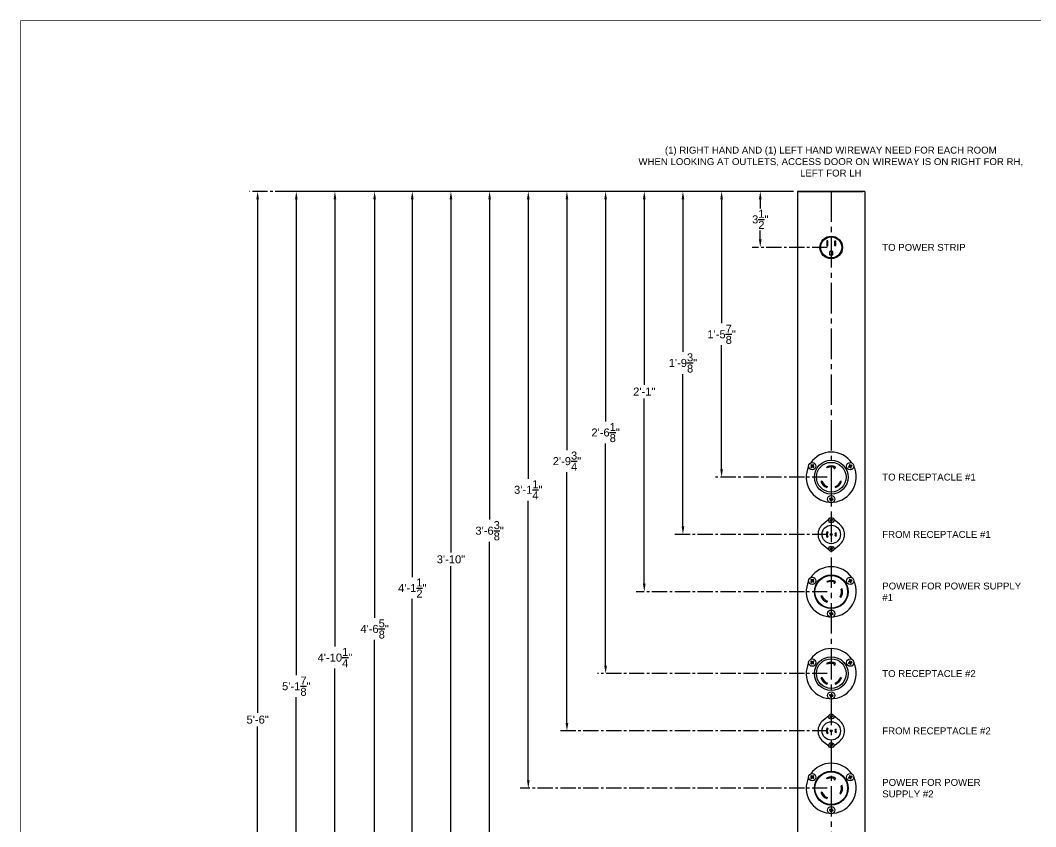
# Model space of a CAD drawing. Header units: inches. Extents: x 217 to 417, y 0 to 81.
# Drawn here: x 294.5 to 357.9, y 30.1 to 80.5 of the extents above; entities that cross this region are included whole.
import ezdxf
from ezdxf.enums import TextEntityAlignment as Align

# ---------------------------------------------------------------- set-up
doc = ezdxf.new("R2010")
doc.units = ezdxf.units.IN
doc.header["$LTSCALE"] = 0.1
doc.header["$PDSIZE"] = -1
doc.linetypes.add('CENTER2', pattern=[28.575, 19.05, -3.175, 3.175, -3.175])
for name, color, linetype in [('BORDER', 3, 'Continuous'), ('CENTER', 2, 'CENTER2'), ('DIM', 1, 'Continuous'), ('ELECTRICAL DEVICES', 140, 'Continuous'), ('TXT', 4, 'Continuous')]:
    doc.layers.add(name, color=color, linetype=linetype)
doc.styles.add('Notes', font='arial.ttf', dxfattribs={"height": 0.125})
doc.styles.get("Standard").update_dxf_attribs({"font": 'arial.ttf'})
doc.dimstyles.new('MEP', dxfattribs={"dimscale": 12, "dimtxt": 0.125, "dimasz": 0.125, "dimexe": 0.125, "dimexo": 0.0625, "dimgap": 0.09, "dimtad": 0, "dimtih": 1, "dimtoh": 1, "dimdec": 5, "dimzin": 3, "dimdsep": 46, "dimlunit": 4, "dimtxsty": 'Standard', "dimcen": 0.125, "dimazin": 2, "dimtfac": 1, "dimtdec": 5, "dimtofl": 0, "dimtmove": 0, "dimatfit": 3, "dimfxl": 0, "dimfrac": 1, "dimtolj": 1, "dimtzin": 0, "dimarcsym": 0})

# ---------------------------------------------------------------- blocks, each defined once
blk = doc.blocks.new('D-BORDER')
at = {"layer": 'BORDER', "const_width": 0.01}
blk.add_lwpolyline([(35, 0), (35, 23), (0, 23), (0, 0), (35, 0)], dxfattribs=at)
at = {"layer": 'TXT', "style": 'Notes'}
for tag, height, p in [('DRAWN_BY', 0.125, (25.543, 1.115)), ('SHEET', 0.125, (27.944, 1.115)), ('DWG_TITLE', 0.125, (31.768, 0.973)), ('CHECKED_BY', 0.125, (25.543, 0.82)), ('DATE', 0.125, (27.944, 0.82)), ('REV', 0.25, (34.564, 0.215))]:
    blk.add_attdef(tag, text='', height=height, dxfattribs=at).set_placement(p, align=Align.MIDDLE_CENTER)
blk.add_attdef('FILENAME', (24.053, 0.173), '', height=0.125, dxfattribs=at)
blk = doc.blocks.new('*U23')
at = {"layer": 'BORDER', "xscale": 3.5, "yscale": 3.5, "zscale": 3.5}
blk.add_blockref('D-BORDER', (294.52, 0), dxfattribs=at)
blk = doc.blocks.new('*D3')
at = {"layer": 'Defpoints', "color": 0, "ltscale": 0.5}
for p in [(343.065, 69.832), (340.729, 66.332), (345.163, 66.332)]:
    blk.add_point(p, dxfattribs=at)
at = {"layer": 'DIM', "color": 0, "lineweight": -2, "ltscale": 0.5}
for p, q in [((342.815, 69.832), (340.229, 69.832)), ((340.729, 69.332), (340.729, 68.768)), ((340.729, 66.832), (340.729, 67.395))]:
    blk.add_line(p, q, dxfattribs=at)
at = {"layer": 'DIM', "color": 0, "linetype": 'CENTER2', "lineweight": -2, "ltscale": 0.5}
blk.add_line((344.913, 66.332), (340.229, 66.332), dxfattribs=at)
at = {"layer": 'DIM', "color": 0, "ltscale": 0.5}
for points in [[(340.645, 69.332), (340.812, 69.332), (340.729, 69.832)], [(340.645, 66.832), (340.812, 66.832), (340.729, 66.332)]]:
    blk.add_solid(points, dxfattribs=at)
at = {"layer": 'DIM', "color": 0, "ltscale": 0.5, "insert": (340.729, 68.082), "char_height": 0.5, "attachment_point": 5}
blk.add_mtext('\\A1;3\\S1/2;"', dxfattribs=at)
blk = doc.blocks.new('*D4')
at = {"layer": 'Defpoints', "color": 0, "ltscale": 0.5}
for p in [(343.065, 69.832), (338.313, 51.98), (345.163, 51.98)]:
    blk.add_point(p, dxfattribs=at)
at = {"layer": 'DIM', "color": 0, "lineweight": -2, "ltscale": 0.5}
for p, q in [((342.815, 69.832), (337.813, 69.832)), ((338.313, 69.332), (338.313, 61.592)), ((338.313, 52.48), (338.313, 60.22))]:
    blk.add_line(p, q, dxfattribs=at)
at = {"layer": 'DIM', "color": 0, "linetype": 'CENTER2', "lineweight": -2, "ltscale": 0.5}
blk.add_line((344.913, 51.98), (337.813, 51.98), dxfattribs=at)
at = {"layer": 'DIM', "color": 0, "ltscale": 0.5}
for points in [[(338.23, 69.332), (338.397, 69.332), (338.313, 69.832)], [(338.23, 52.48), (338.397, 52.48), (338.313, 51.98)]]:
    blk.add_solid(points, dxfattribs=at)
at = {"layer": 'DIM', "color": 0, "ltscale": 0.5, "insert": (338.313, 60.906), "char_height": 0.5, "attachment_point": 5}
blk.add_mtext('\\A1;1\'-5\\S7/8;"', dxfattribs=at)
blk = doc.blocks.new('*D5')
at = {"layer": 'Defpoints', "color": 0, "ltscale": 0.5}
for p in [(343.065, 69.832), (335.898, 48.401), (345.163, 48.401)]:
    blk.add_point(p, dxfattribs=at)
at = {"layer": 'DIM', "color": 0, "lineweight": -2, "ltscale": 0.5}
for p, q in [((342.815, 69.832), (335.398, 69.832)), ((335.898, 69.332), (335.898, 59.811)), ((335.898, 48.901), (335.898, 58.421))]:
    blk.add_line(p, q, dxfattribs=at)
at = {"layer": 'DIM', "color": 0, "linetype": 'CENTER2', "lineweight": -2, "ltscale": 0.5}
blk.add_line((344.913, 48.401), (335.398, 48.401), dxfattribs=at)
at = {"layer": 'DIM', "color": 0, "ltscale": 0.5}
for points in [[(335.815, 69.332), (335.981, 69.332), (335.898, 69.832)], [(335.815, 48.901), (335.981, 48.901), (335.898, 48.401)]]:
    blk.add_solid(points, dxfattribs=at)
at = {"layer": 'DIM', "color": 0, "ltscale": 0.5, "insert": (335.898, 59.116), "char_height": 0.5, "attachment_point": 5}
blk.add_mtext('\\A1;1\'-9\\S3/8;"', dxfattribs=at)
blk = doc.blocks.new('*D6')
at = {"layer": 'Defpoints', "color": 0, "ltscale": 0.5}
for p in [(343.065, 69.832), (333.483, 44.822), (345.163, 44.822)]:
    blk.add_point(p, dxfattribs=at)
at = {"layer": 'DIM', "color": 0, "lineweight": -2, "ltscale": 0.5}
for p, q in [((342.815, 69.832), (332.983, 69.832)), ((333.483, 69.332), (333.483, 57.758)), ((333.483, 45.322), (333.483, 56.896))]:
    blk.add_line(p, q, dxfattribs=at)
at = {"layer": 'DIM', "color": 0, "linetype": 'CENTER2', "lineweight": -2, "ltscale": 0.5}
blk.add_line((344.913, 44.822), (332.983, 44.822), dxfattribs=at)
at = {"layer": 'DIM', "color": 0, "ltscale": 0.5}
for points in [[(333.399, 69.332), (333.566, 69.332), (333.483, 69.832)], [(333.399, 45.322), (333.566, 45.322), (333.483, 44.822)]]:
    blk.add_solid(points, dxfattribs=at)
at = {"layer": 'DIM', "color": 0, "ltscale": 0.5, "insert": (333.483, 57.327), "char_height": 0.5, "attachment_point": 5}
blk.add_mtext('\\A1;2\'-1"', dxfattribs=at)
blk = doc.blocks.new('*D7')
at = {"layer": 'Defpoints', "color": 0, "ltscale": 0.5}
for p in [(343.065, 69.832), (331.067, 39.71), (345.163, 39.71)]:
    blk.add_point(p, dxfattribs=at)
at = {"layer": 'DIM', "color": 0, "lineweight": -2, "ltscale": 0.5}
for p, q in [((342.815, 69.832), (330.567, 69.832)), ((331.067, 69.332), (331.067, 55.461)), ((331.067, 40.21), (331.067, 54.08))]:
    blk.add_line(p, q, dxfattribs=at)
at = {"layer": 'DIM', "color": 0, "linetype": 'CENTER2', "lineweight": -2, "ltscale": 0.5}
blk.add_line((344.913, 39.71), (330.567, 39.71), dxfattribs=at)
at = {"layer": 'DIM', "color": 0, "ltscale": 0.5}
for points in [[(330.984, 69.332), (331.15, 69.332), (331.067, 69.832)], [(330.984, 40.21), (331.15, 40.21), (331.067, 39.71)]]:
    blk.add_solid(points, dxfattribs=at)
at = {"layer": 'DIM', "color": 0, "ltscale": 0.5, "insert": (331.067, 54.771), "char_height": 0.5, "attachment_point": 5}
blk.add_mtext('\\A1;2\'-6\\S1/8;"', dxfattribs=at)
blk = doc.blocks.new('*D8')
at = {"layer": 'Defpoints', "color": 0, "ltscale": 0.5}
for p in [(343.065, 69.832), (328.652, 36.131), (345.163, 36.131)]:
    blk.add_point(p, dxfattribs=at)
at = {"layer": 'DIM', "color": 0, "lineweight": -2, "ltscale": 0.5}
for p, q in [((342.815, 69.832), (328.152, 69.832)), ((328.652, 69.332), (328.652, 53.671)), ((328.652, 36.631), (328.652, 52.292))]:
    blk.add_line(p, q, dxfattribs=at)
at = {"layer": 'DIM', "color": 0, "linetype": 'CENTER2', "lineweight": -2, "ltscale": 0.5}
blk.add_line((344.913, 36.131), (328.152, 36.131), dxfattribs=at)
at = {"layer": 'DIM', "color": 0, "ltscale": 0.5}
for points in [[(328.568, 69.332), (328.735, 69.332), (328.652, 69.832)], [(328.568, 36.631), (328.735, 36.631), (328.652, 36.131)]]:
    blk.add_solid(points, dxfattribs=at)
at = {"layer": 'DIM', "color": 0, "ltscale": 0.5, "insert": (328.652, 52.981), "char_height": 0.5, "attachment_point": 5}
blk.add_mtext('\\A1;2\'-9\\S3/4;"', dxfattribs=at)
blk = doc.blocks.new('*D9')
at = {"layer": 'Defpoints', "color": 0, "ltscale": 0.5}
for p in [(343.065, 69.832), (326.236, 32.552), (345.163, 32.552)]:
    blk.add_point(p, dxfattribs=at)
at = {"layer": 'DIM', "color": 0, "lineweight": -2, "ltscale": 0.5}
for p, q in [((342.815, 69.832), (325.736, 69.832)), ((326.236, 69.332), (326.236, 51.877)), ((326.236, 33.052), (326.236, 50.507))]:
    blk.add_line(p, q, dxfattribs=at)
at = {"layer": 'DIM', "color": 0, "linetype": 'CENTER2', "lineweight": -2, "ltscale": 0.5}
blk.add_line((344.913, 32.552), (325.736, 32.552), dxfattribs=at)
at = {"layer": 'DIM', "color": 0, "ltscale": 0.5}
for points in [[(326.153, 69.332), (326.32, 69.332), (326.236, 69.832)], [(326.153, 33.052), (326.32, 33.052), (326.236, 32.552)]]:
    blk.add_solid(points, dxfattribs=at)
at = {"layer": 'DIM', "color": 0, "ltscale": 0.5, "insert": (326.236, 51.192), "char_height": 0.5, "attachment_point": 5}
blk.add_mtext('\\A1;3\'-1\\S1/4;"', dxfattribs=at)
blk = doc.blocks.new('*D10')
at = {"layer": 'Defpoints', "color": 0, "ltscale": 0.5}
for p in [(343.065, 69.832), (323.821, 27.44), (345.163, 27.44)]:
    blk.add_point(p, dxfattribs=at)
at = {"layer": 'DIM', "color": 0, "lineweight": -2, "ltscale": 0.5}
for p, q in [((342.815, 69.832), (323.321, 69.832)), ((323.821, 69.332), (323.821, 49.331)), ((323.821, 27.94), (323.821, 47.941))]:
    blk.add_line(p, q, dxfattribs=at)
at = {"layer": 'DIM', "color": 0, "linetype": 'CENTER2', "lineweight": -2, "ltscale": 0.5}
blk.add_line((344.913, 27.44), (323.321, 27.44), dxfattribs=at)
at = {"layer": 'DIM', "color": 0, "ltscale": 0.5}
for points in [[(323.738, 69.332), (323.904, 69.332), (323.821, 69.832)], [(323.738, 27.94), (323.904, 27.94), (323.821, 27.44)]]:
    blk.add_solid(points, dxfattribs=at)
at = {"layer": 'DIM', "color": 0, "ltscale": 0.5, "insert": (323.821, 48.636), "char_height": 0.5, "attachment_point": 5}
blk.add_mtext('\\A1;3\'-6\\S3/8;"', dxfattribs=at)
blk = doc.blocks.new('*D11')
at = {"layer": 'Defpoints', "color": 0, "ltscale": 0.5}
for p in [(343.065, 69.832), (321.406, 23.861), (345.163, 23.861)]:
    blk.add_point(p, dxfattribs=at)
at = {"layer": 'DIM', "color": 0, "lineweight": -2, "ltscale": 0.5}
for p, q in [((342.815, 69.832), (320.906, 69.832)), ((321.406, 69.332), (321.406, 47.282)), ((321.406, 24.361), (321.406, 46.411))]:
    blk.add_line(p, q, dxfattribs=at)
at = {"layer": 'DIM', "color": 0, "linetype": 'CENTER2', "lineweight": -2, "ltscale": 0.5}
blk.add_line((344.913, 23.861), (320.906, 23.861), dxfattribs=at)
at = {"layer": 'DIM', "color": 0, "ltscale": 0.5}
for points in [[(321.322, 69.332), (321.489, 69.332), (321.406, 69.832)], [(321.322, 24.361), (321.489, 24.361), (321.406, 23.861)]]:
    blk.add_solid(points, dxfattribs=at)
at = {"layer": 'DIM', "color": 0, "ltscale": 0.5, "insert": (321.406, 46.846), "char_height": 0.5, "attachment_point": 5}
blk.add_mtext('\\A1;3\'-10"', dxfattribs=at)
blk = doc.blocks.new('*D12')
at = {"layer": 'Defpoints', "color": 0, "ltscale": 0.5}
for p in [(343.065, 69.832), (318.99, 20.282), (345.163, 20.282)]:
    blk.add_point(p, dxfattribs=at)
at = {"layer": 'DIM', "color": 0, "lineweight": -2, "ltscale": 0.5}
for p, q in [((342.815, 69.832), (318.49, 69.832)), ((318.99, 69.332), (318.99, 45.739)), ((318.99, 20.782), (318.99, 44.375))]:
    blk.add_line(p, q, dxfattribs=at)
at = {"layer": 'DIM', "color": 0, "linetype": 'CENTER2', "lineweight": -2, "ltscale": 0.5}
blk.add_line((344.913, 20.282), (318.49, 20.282), dxfattribs=at)
at = {"layer": 'DIM', "color": 0, "ltscale": 0.5}
for points in [[(318.907, 69.332), (319.074, 69.332), (318.99, 69.832)], [(318.907, 20.782), (319.074, 20.782), (318.99, 20.282)]]:
    blk.add_solid(points, dxfattribs=at)
at = {"layer": 'DIM', "color": 0, "ltscale": 0.5, "insert": (318.99, 45.057), "char_height": 0.5, "attachment_point": 5}
blk.add_mtext('\\A1;4\'-1\\S1/2;"', dxfattribs=at)
blk = doc.blocks.new('*D13')
at = {"layer": 'Defpoints', "color": 0, "ltscale": 0.5}
for p in [(343.065, 69.832), (316.636, 15.169), (345.163, 15.169)]:
    blk.add_point(p, dxfattribs=at)
at = {"layer": 'DIM', "color": 0, "lineweight": -2, "ltscale": 0.5}
for p, q in [((342.815, 69.832), (316.136, 69.832)), ((316.636, 69.332), (316.636, 43.191)), ((316.636, 15.669), (316.636, 41.81))]:
    blk.add_line(p, q, dxfattribs=at)
at = {"layer": 'DIM', "color": 0, "linetype": 'CENTER2', "lineweight": -2, "ltscale": 0.5}
blk.add_line((344.913, 15.169), (316.136, 15.169), dxfattribs=at)
at = {"layer": 'DIM', "color": 0, "ltscale": 0.5}
for points in [[(316.552, 69.332), (316.719, 69.332), (316.636, 69.832)], [(316.552, 15.669), (316.719, 15.669), (316.636, 15.169)]]:
    blk.add_solid(points, dxfattribs=at)
at = {"layer": 'DIM', "color": 0, "ltscale": 0.5, "insert": (316.636, 42.501), "char_height": 0.5, "attachment_point": 5}
blk.add_mtext('\\A1;4\'-6\\S5/8;"', dxfattribs=at)
blk = doc.blocks.new('*D14')
at = {"layer": 'Defpoints', "color": 0, "ltscale": 0.5}
for p in [(343.065, 69.832), (314.159, 11.591), (345.163, 11.591)]:
    blk.add_point(p, dxfattribs=at)
at = {"layer": 'DIM', "color": 0, "lineweight": -2, "ltscale": 0.5}
for p, q in [((342.815, 69.832), (313.659, 69.832)), ((314.159, 69.332), (314.159, 41.397)), ((314.159, 12.091), (314.159, 40.026))]:
    blk.add_line(p, q, dxfattribs=at)
at = {"layer": 'DIM', "color": 0, "linetype": 'CENTER2', "lineweight": -2, "ltscale": 0.5}
blk.add_line((344.913, 11.591), (313.659, 11.591), dxfattribs=at)
at = {"layer": 'DIM', "color": 0, "ltscale": 0.5}
for points in [[(314.076, 69.332), (314.243, 69.332), (314.159, 69.832)], [(314.076, 12.091), (314.243, 12.091), (314.159, 11.591)]]:
    blk.add_solid(points, dxfattribs=at)
at = {"layer": 'DIM', "color": 0, "ltscale": 0.5, "insert": (314.159, 40.711), "char_height": 0.5, "attachment_point": 5}
blk.add_mtext('\\A1;4\'-10\\S1/4;"', dxfattribs=at)
blk = doc.blocks.new('*D15')
at = {"layer": 'Defpoints', "color": 0, "ltscale": 0.5}
for p in [(343.065, 69.832), (311.744, 8.012), (345.163, 8.012)]:
    blk.add_point(p, dxfattribs=at)
at = {"layer": 'DIM', "color": 0, "lineweight": -2, "ltscale": 0.5}
for p, q in [((342.815, 69.832), (311.244, 69.832)), ((311.744, 69.332), (311.744, 39.608)), ((311.744, 8.512), (311.744, 38.236))]:
    blk.add_line(p, q, dxfattribs=at)
at = {"layer": 'DIM', "color": 0, "linetype": 'CENTER2', "lineweight": -2, "ltscale": 0.5}
blk.add_line((344.913, 8.012), (311.244, 8.012), dxfattribs=at)
at = {"layer": 'DIM', "color": 0, "ltscale": 0.5}
for points in [[(311.661, 69.332), (311.827, 69.332), (311.744, 69.832)], [(311.661, 8.512), (311.827, 8.512), (311.744, 8.012)]]:
    blk.add_solid(points, dxfattribs=at)
at = {"layer": 'DIM', "color": 0, "ltscale": 0.5, "insert": (311.744, 38.922), "char_height": 0.5, "attachment_point": 5}
blk.add_mtext('\\A1;5\'-1\\S7/8;"', dxfattribs=at)
blk = doc.blocks.new('*D16')
at = {"layer": 'Defpoints', "color": 0, "ltscale": 0.5}
for p in [(309.329, 69.832), (343.065, 69.832), (343.065, 3.832)]:
    blk.add_point(p, dxfattribs=at)
at = {"layer": 'DIM', "color": 0, "linetype": 'CENTER2', "lineweight": -2, "ltscale": 0.5}
blk.add_line((342.815, 69.832), (308.829, 69.832), dxfattribs=at)
at = {"layer": 'DIM', "color": 0, "lineweight": -2, "ltscale": 0.5}
for p, q in [((309.329, 69.332), (309.329, 37.267)), ((309.329, 4.332), (309.329, 36.397)), ((342.815, 3.832), (308.829, 3.832))]:
    blk.add_line(p, q, dxfattribs=at)
at = {"layer": 'DIM', "color": 0, "ltscale": 0.5}
for points in [[(309.245, 69.332), (309.412, 69.332), (309.329, 69.832)], [(309.245, 4.332), (309.412, 4.332), (309.329, 3.832)]]:
    blk.add_solid(points, dxfattribs=at)
at = {"layer": 'DIM', "color": 0, "ltscale": 0.5, "insert": (309.329, 36.832), "char_height": 0.5, "attachment_point": 5}
blk.add_mtext('\\A1;5\'-6"', dxfattribs=at)

msp = doc.modelspace()

# ---------------------------------------------------------------- hatches: boundary and pattern name
at = {"layer": 'ELECTRICAL DEVICES'}
h = msp.add_hatch(color=256, dxfattribs=at)
h.paths.add_polyline_path([(345.1634, 52.6829), (345.1634, 52.619, -0.0732628), (345.3477, 52.5918), (345.3255, 52.5382, 0.0208602), (345.3835, 52.5113), (345.4324, 52.6294, 0.0984912)])
h.paths.add_polyline_path([(345.1634, 52.6829, 0.098491), (344.8944, 52.6294), (344.9188, 52.5703, -0.0984915), (345.1634, 52.619)])
h.paths.add_polyline_path([(344.573, 51.7353), (344.5139, 51.7109, 0.1989126), (344.8944, 51.3304), (344.9188, 51.3895, -0.1989119)])
h.paths.add_polyline_path([(345.8129, 51.7109), (345.7538, 51.7353, -0.1989126), (345.408, 51.3895), (345.4324, 51.3304, 0.1989125)])
h = msp.add_hatch(color=256, dxfattribs=at)
h.paths.add_polyline_path([(345.1634, 40.4127), (345.1634, 40.3488, -0.0732628), (345.3477, 40.3217), (345.3255, 40.2681, 0.0208602), (345.3835, 40.2412), (345.4324, 40.3592, 0.0984912)])
h.paths.add_polyline_path([(345.1634, 40.4127, 0.098491), (344.8944, 40.3592), (344.9188, 40.3002, -0.0984915), (345.1634, 40.3488)])
h.paths.add_polyline_path([(344.573, 39.4652), (344.5139, 39.4408, 0.1989126), (344.8944, 39.0603), (344.9188, 39.1193, -0.1989119)])
h.paths.add_polyline_path([(345.8129, 39.4408), (345.7538, 39.4652, -0.1989126), (345.408, 39.1193), (345.4324, 39.0603, 0.1989125)])

# ---------------------------------------------------------------- linework, layer by layer
at = {"layer": 'CENTER'}
msp.add_line((345.1634, 69.8318), (345.1634, 3.8318), dxfattribs=at)
at = {"layer": 'ELECTRICAL DEVICES'}
for p, q in [((347.2621, 69.8318), (343.0647, 69.8318)), ((343.0647, 69.8318), (343.0647, 3.8318)), ((343.1209, 69.8318), (347.1445, 69.8318)), ((347.2621, 69.8318), (347.2621, 3.8318)), ((344.8822, 66.7511), (344.8822, 66.4239)), ((344.9589, 66.7511), (344.8822, 66.7511)), ((344.9589, 66.4239), (344.9589, 66.7511)), ((345.4446, 66.7255), (345.3679, 66.7255)), ((345.3679, 66.7255), (345.3679, 66.4494)), ((345.4446, 66.4494), (345.4446, 66.7255)), ((344.8822, 66.4239), (344.9589, 66.4239)), ((345.0612, 66.0184), (345.0612, 65.8784)), ((345.2657, 65.8784), (345.2657, 66.0062)), ((345.3679, 66.4494), (345.4446, 66.4494)), ((345.0612, 65.8784), (345.2657, 65.8784)), ((343.879, 52.7207), (343.9602, 52.6638)), ((343.8883, 52.5956), (343.9602, 52.6638)), ((343.9074, 52.7535), (343.9756, 52.6816)), ((343.9438, 52.6626), (343.9602, 52.6638)), ((343.9756, 52.6816), (343.9602, 52.6638)), ((343.978, 52.6484), (343.9602, 52.6638)), ((343.9756, 52.6816), (343.9744, 52.6979)), ((344.0325, 52.7628), (343.9756, 52.6816)), ((343.9756, 52.6816), (343.9934, 52.6662)), ((343.978, 52.6484), (343.9934, 52.6662)), ((344.0654, 52.7344), (343.9934, 52.6662)), ((344.0098, 52.6674), (343.9934, 52.6662)), ((344.0746, 52.6093), (343.9934, 52.6662)), ((346.2386, 52.6491), (346.335, 52.6722)), ((346.2529, 52.6081), (346.3428, 52.65)), ((346.2931, 52.7621), (346.335, 52.6722)), ((346.335, 52.6722), (346.3202, 52.6794)), ((346.3341, 52.7764), (346.3572, 52.68)), ((346.335, 52.6722), (346.3572, 52.68)), ((346.335, 52.6722), (346.3428, 52.65)), ((346.3356, 52.6352), (346.3428, 52.65)), ((346.365, 52.6578), (346.3428, 52.65)), ((346.3659, 52.5536), (346.3428, 52.65)), ((346.4471, 52.7219), (346.3572, 52.68)), ((346.3644, 52.6948), (346.3572, 52.68)), ((346.365, 52.6578), (346.3572, 52.68)), ((346.4614, 52.6809), (346.365, 52.6578)), ((346.365, 52.6578), (346.3798, 52.6506)), ((346.4069, 52.5679), (346.365, 52.6578)), ((343.9211, 52.5672), (343.978, 52.6484)), ((343.978, 52.6484), (343.9792, 52.632)), ((344.0462, 52.5764), (343.978, 52.6484)), ((344.9188, 52.5703), (344.8944, 52.6294)), ((345.3477, 52.5918), (345.3255, 52.5382)), ((345.3835, 52.5113), (345.4324, 52.6294)), ((344.573, 51.7353), (344.5139, 51.7109)), ((344.8944, 51.3304), (344.9188, 51.3895)), ((345.408, 51.3895), (345.4324, 51.3304)), ((345.8129, 51.7109), (345.7538, 51.7353)), ((345.0509, 50.6091), (345.1497, 50.6004)), ((345.059, 50.6517), (345.154, 50.6235)), ((345.1214, 50.5053), (345.1497, 50.6004)), ((345.1497, 50.6004), (345.1361, 50.5912)), ((345.1448, 50.6371), (345.154, 50.6235)), ((345.1497, 50.6004), (345.154, 50.6235)), ((345.1497, 50.6004), (345.1728, 50.596)), ((345.1627, 50.7223), (345.154, 50.6235)), ((345.1772, 50.6191), (345.154, 50.6235)), ((345.1641, 50.4972), (345.1728, 50.596)), ((345.1772, 50.6191), (345.1728, 50.596)), ((345.182, 50.5824), (345.1728, 50.596)), ((345.2678, 50.5678), (345.1728, 50.596)), ((345.2054, 50.7142), (345.1772, 50.6191)), ((345.1772, 50.6191), (345.1907, 50.6283)), ((345.2759, 50.6104), (345.1772, 50.6191)), ((345.0035, 49.3326), (344.6495, 49.0539)), ((345.0823, 49.2919), (345.1525, 49.3022)), ((345.0906, 49.2599), (345.157, 49.2849)), ((345.1275, 49.3686), (345.1525, 49.3022)), ((345.1525, 49.3022), (345.1417, 49.3086)), ((345.1507, 49.2742), (345.157, 49.2849)), ((345.1525, 49.3022), (345.1698, 49.3067)), ((345.1525, 49.3022), (345.157, 49.2849)), ((345.1743, 49.2894), (345.157, 49.2849)), ((345.1673, 49.2147), (345.157, 49.2849)), ((345.1595, 49.3769), (345.1698, 49.3067)), ((345.2362, 49.3318), (345.1698, 49.3067)), ((345.1762, 49.3175), (345.1698, 49.3067)), ((345.1743, 49.2894), (345.1698, 49.3067)), ((345.2445, 49.2997), (345.1743, 49.2894)), ((345.1743, 49.2894), (345.1851, 49.2831)), ((345.1994, 49.223), (345.1743, 49.2894)), ((345.6773, 49.0539), (345.3233, 49.3326)), ((344.954, 48.5477), (344.9017, 48.5844)), ((344.9017, 48.2178), (344.954, 48.2545)), ((345.4637, 48.5104), (345.4036, 48.4885)), ((345.4036, 48.3137), (345.4637, 48.2918)), ((344.6495, 47.7484), (345.0035, 47.4697)), ((345.1275, 47.5792), (345.1525, 47.5128)), ((345.1595, 47.5875), (345.1698, 47.5173)), ((345.3233, 47.4697), (345.6773, 47.7484)), ((345.0823, 47.5025), (345.1525, 47.5128)), ((345.0906, 47.4705), (345.157, 47.4955)), ((345.1525, 47.5128), (345.1417, 47.5192)), ((345.1507, 47.4848), (345.157, 47.4955)), ((345.1525, 47.5128), (345.1698, 47.5173)), ((345.1525, 47.5128), (345.157, 47.4955)), ((345.1743, 47.5), (345.157, 47.4955)), ((345.1673, 47.4253), (345.157, 47.4955)), ((345.2362, 47.5424), (345.1698, 47.5173)), ((345.1762, 47.5281), (345.1698, 47.5173)), ((345.1743, 47.5), (345.1698, 47.5173)), ((345.2445, 47.5103), (345.1743, 47.5)), ((345.1994, 47.4336), (345.1743, 47.5)), ((345.1743, 47.5), (345.1851, 47.4937)), ((343.879, 45.5631), (343.9602, 45.5062)), ((343.8883, 45.438), (343.9602, 45.5062)), ((343.9074, 45.596), (343.9756, 45.524)), ((343.9211, 45.4096), (343.978, 45.4908)), ((343.9438, 45.505), (343.9602, 45.5062)), ((343.9756, 45.524), (343.9602, 45.5062)), ((343.978, 45.4908), (343.9602, 45.5062)), ((343.9756, 45.524), (343.9744, 45.5404)), ((344.0325, 45.6052), (343.9756, 45.524)), ((343.9756, 45.524), (343.9934, 45.5086)), ((343.978, 45.4908), (343.9934, 45.5086)), ((343.978, 45.4908), (343.9792, 45.4745)), ((344.0462, 45.4189), (343.978, 45.4908)), ((344.0654, 45.5769), (343.9934, 45.5086)), ((344.0098, 45.5098), (343.9934, 45.5086)), ((344.0746, 45.4517), (343.9934, 45.5086)), ((344.9188, 45.4128), (344.8944, 45.4718)), ((345.3477, 45.4342), (345.3255, 45.3806)), ((345.3835, 45.3537), (345.4324, 45.4718)), ((346.2386, 45.4916), (346.335, 45.5146)), ((346.2529, 45.4505), (346.3428, 45.4924)), ((346.2931, 45.6045), (346.335, 45.5146)), ((346.335, 45.5146), (346.3202, 45.5218)), ((346.3341, 45.6188), (346.3572, 45.5224)), ((346.335, 45.5146), (346.3572, 45.5224)), ((346.335, 45.5146), (346.3428, 45.4924)), ((346.3356, 45.4777), (346.3428, 45.4924)), ((346.365, 45.5002), (346.3428, 45.4924)), ((346.3659, 45.396), (346.3428, 45.4924)), ((346.4471, 45.5643), (346.3572, 45.5224)), ((346.3644, 45.5372), (346.3572, 45.5224)), ((346.365, 45.5002), (346.3572, 45.5224)), ((346.4614, 45.5233), (346.365, 45.5002)), ((346.365, 45.5002), (346.3798, 45.493)), ((346.4069, 45.4103), (346.365, 45.5002)), ((344.573, 44.5778), (344.5139, 44.5533)), ((345.7129, 44.4961), (345.7679, 44.4635)), ((345.8446, 44.996), (345.7827, 44.9802)), ((344.8944, 44.1729), (344.9188, 44.2319)), ((345.0509, 43.4515), (345.1497, 43.4428)), ((345.059, 43.4941), (345.154, 43.4659)), ((345.1214, 43.3478), (345.1497, 43.4428)), ((345.1497, 43.4428), (345.1361, 43.4336)), ((345.1448, 43.4795), (345.154, 43.4659)), ((345.1497, 43.4428), (345.154, 43.4659)), ((345.1497, 43.4428), (345.1728, 43.4384)), ((345.1627, 43.5647), (345.154, 43.4659)), ((345.1772, 43.4615), (345.154, 43.4659)), ((345.1641, 43.3396), (345.1728, 43.4384)), ((345.1772, 43.4615), (345.1728, 43.4384)), ((345.182, 43.4248), (345.1728, 43.4384)), ((345.2678, 43.4102), (345.1728, 43.4384)), ((345.2054, 43.5566), (345.1772, 43.4615)), ((345.1772, 43.4615), (345.1907, 43.4708)), ((345.2759, 43.4529), (345.1772, 43.4615)), ((343.879, 40.4505), (343.9602, 40.3936)), ((343.8883, 40.3254), (343.9602, 40.3936)), ((343.9074, 40.4834), (343.9756, 40.4114)), ((343.9211, 40.2971), (343.978, 40.3783)), ((343.9438, 40.3924), (343.9602, 40.3936)), ((343.9756, 40.4114), (343.9602, 40.3936)), ((343.978, 40.3783), (343.9602, 40.3936)), ((343.9756, 40.4114), (343.9744, 40.4278)), ((344.0325, 40.4927), (343.9756, 40.4114)), ((343.9756, 40.4114), (343.9934, 40.3961)), ((343.978, 40.3783), (343.9934, 40.3961)), ((343.978, 40.3783), (343.9792, 40.3619)), ((344.0462, 40.3063), (343.978, 40.3783)), ((344.0654, 40.4643), (343.9934, 40.3961)), ((344.0098, 40.3973), (343.9934, 40.3961)), ((344.0746, 40.3392), (343.9934, 40.3961)), ((344.9188, 40.3002), (344.8944, 40.3592)), ((345.3477, 40.3217), (345.3255, 40.2681)), ((345.3835, 40.2412), (345.4324, 40.3592)), ((346.2386, 40.379), (346.335, 40.4021)), ((346.2529, 40.338), (346.3428, 40.3799)), ((346.2931, 40.492), (346.335, 40.4021)), ((346.335, 40.4021), (346.3202, 40.4092)), ((346.3341, 40.5063), (346.3572, 40.4098)), ((346.335, 40.4021), (346.3572, 40.4098)), ((346.335, 40.4021), (346.3428, 40.3799)), ((346.3356, 40.3651), (346.3428, 40.3799)), ((346.365, 40.3876), (346.3428, 40.3799)), ((346.3659, 40.2834), (346.3428, 40.3799)), ((346.4471, 40.4517), (346.3572, 40.4098)), ((346.3644, 40.4246), (346.3572, 40.4098)), ((346.365, 40.3876), (346.3572, 40.4098)), ((346.4614, 40.4107), (346.365, 40.3876)), ((346.365, 40.3876), (346.3798, 40.3805)), ((346.4069, 40.2977), (346.365, 40.3876)), ((344.573, 39.4652), (344.5139, 39.4408)), ((345.8129, 39.4408), (345.7538, 39.4652)), ((344.8944, 39.0603), (344.9188, 39.1193)), ((345.408, 39.1193), (345.4324, 39.0603)), ((345.0509, 38.3389), (345.1497, 38.3303)), ((345.059, 38.3816), (345.154, 38.3534)), ((345.1214, 38.2352), (345.1497, 38.3303)), ((345.1497, 38.3303), (345.1361, 38.321)), ((345.1448, 38.3669), (345.154, 38.3534)), ((345.1497, 38.3303), (345.154, 38.3534)), ((345.1497, 38.3303), (345.1728, 38.3259)), ((345.1627, 38.4521), (345.154, 38.3534)), ((345.1772, 38.349), (345.154, 38.3534)), ((345.1641, 38.2271), (345.1728, 38.3259)), ((345.1772, 38.349), (345.1728, 38.3259)), ((345.182, 38.3123), (345.1728, 38.3259)), ((345.2678, 38.2976), (345.1728, 38.3259)), ((345.2054, 38.444), (345.1772, 38.349)), ((345.1772, 38.349), (345.1907, 38.3582)), ((345.2759, 38.3403), (345.1772, 38.349)), ((345.0035, 37.0624), (344.6495, 36.7837)), ((345.0823, 37.0218), (345.1525, 37.0321)), ((345.0906, 36.9897), (345.157, 37.0148)), ((345.1275, 37.0985), (345.1525, 37.0321)), ((345.1525, 37.0321), (345.1417, 37.0384)), ((345.1507, 37.004), (345.157, 37.0148)), ((345.1525, 37.0321), (345.1698, 37.0366)), ((345.1525, 37.0321), (345.157, 37.0148)), ((345.1743, 37.0193), (345.157, 37.0148)), ((345.1673, 36.9446), (345.157, 37.0148)), ((345.1595, 37.1068), (345.1698, 37.0366)), ((345.2362, 37.0616), (345.1698, 37.0366)), ((345.1762, 37.0473), (345.1698, 37.0366)), ((345.1743, 37.0193), (345.1698, 37.0366)), ((345.2445, 37.0296), (345.1743, 37.0193)), ((345.1743, 37.0193), (345.1851, 37.0129)), ((345.1994, 36.9529), (345.1743, 37.0193)), ((345.6773, 36.7837), (345.3233, 37.0624)), ((344.954, 36.2776), (344.9017, 36.3143)), ((345.4637, 36.2403), (345.4036, 36.2184)), ((344.9017, 35.9477), (344.954, 35.9844)), ((345.4036, 36.0436), (345.4637, 36.0217)), ((344.6495, 35.4782), (345.0035, 35.1995)), ((345.0823, 35.2324), (345.1525, 35.2427)), ((345.0906, 35.2003), (345.157, 35.2254)), ((345.1275, 35.3091), (345.1525, 35.2427)), ((345.1525, 35.2427), (345.1417, 35.249)), ((345.1507, 35.2146), (345.157, 35.2254)), ((345.1525, 35.2427), (345.1698, 35.2472)), ((345.1525, 35.2427), (345.157, 35.2254)), ((345.1743, 35.2299), (345.157, 35.2254)), ((345.1673, 35.1552), (345.157, 35.2254)), ((345.1595, 35.3174), (345.1698, 35.2472)), ((345.2362, 35.2722), (345.1698, 35.2472)), ((345.1762, 35.2579), (345.1698, 35.2472)), ((345.1743, 35.2299), (345.1698, 35.2472)), ((345.2445, 35.2402), (345.1743, 35.2299)), ((345.1994, 35.1635), (345.1743, 35.2299)), ((345.1743, 35.2299), (345.1851, 35.2235)), ((345.3233, 35.1995), (345.6773, 35.4782)), ((343.879, 33.2929), (343.9602, 33.236)), ((343.8883, 33.1678), (343.9602, 33.236)), ((343.9074, 33.3258), (343.9756, 33.2539)), ((343.9211, 33.1395), (343.978, 33.2207)), ((343.9438, 33.2348), (343.9602, 33.236)), ((343.9756, 33.2539), (343.9602, 33.236)), ((343.978, 33.2207), (343.9602, 33.236)), ((343.9756, 33.2539), (343.9744, 33.2702)), ((344.0325, 33.3351), (343.9756, 33.2539)), ((343.9756, 33.2539), (343.9934, 33.2385)), ((343.978, 33.2207), (343.9934, 33.2385)), ((343.978, 33.2207), (343.9792, 33.2043)), ((344.0462, 33.1487), (343.978, 33.2207)), ((344.0654, 33.3067), (343.9934, 33.2385)), ((344.0098, 33.2397), (343.9934, 33.2385)), ((344.0746, 33.1816), (343.9934, 33.2385)), ((344.9188, 33.1426), (344.8944, 33.2017)), ((345.3477, 33.1641), (345.3255, 33.1105)), ((345.3835, 33.0836), (345.4324, 33.2017)), ((346.2386, 33.2214), (346.335, 33.2445)), ((346.2529, 33.1804), (346.3428, 33.2223)), ((346.2931, 33.3344), (346.335, 33.2445)), ((346.335, 33.2445), (346.3202, 33.2516)), ((346.3341, 33.3487), (346.3572, 33.2522)), ((346.335, 33.2445), (346.3572, 33.2522)), ((346.335, 33.2445), (346.3428, 33.2223)), ((346.3356, 33.2075), (346.3428, 33.2223)), ((346.365, 33.23), (346.3428, 33.2223)), ((346.3659, 33.1259), (346.3428, 33.2223)), ((346.4471, 33.2941), (346.3572, 33.2522)), ((346.3644, 33.267), (346.3572, 33.2522)), ((346.365, 33.23), (346.3572, 33.2522)), ((346.4614, 33.2531), (346.365, 33.23)), ((346.365, 33.23), (346.3798, 33.2229)), ((346.4069, 33.1402), (346.365, 33.23)), ((345.8446, 32.7259), (345.7827, 32.7101)), ((344.573, 32.3076), (344.5139, 32.2832)), ((344.8944, 31.9027), (344.9188, 31.9618)), ((345.7129, 32.226), (345.7679, 32.1933)), ((345.0509, 31.1813), (345.1497, 31.1727)), ((345.059, 31.224), (345.154, 31.1958)), ((345.1214, 31.0776), (345.1497, 31.1727)), ((345.1497, 31.1727), (345.1361, 31.1634)), ((345.1448, 31.2093), (345.154, 31.1958)), ((345.1497, 31.1727), (345.154, 31.1958)), ((345.1497, 31.1727), (345.1728, 31.1683)), ((345.1627, 31.2946), (345.154, 31.1958)), ((345.1772, 31.1914), (345.154, 31.1958)), ((345.1641, 31.0695), (345.1728, 31.1683)), ((345.1772, 31.1914), (345.1728, 31.1683)), ((345.182, 31.1547), (345.1728, 31.1683)), ((345.2678, 31.1401), (345.1728, 31.1683)), ((345.2054, 31.2864), (345.1772, 31.1914)), ((345.1772, 31.1914), (345.1907, 31.2006)), ((345.2759, 31.1827), (345.1772, 31.1914))]:
    msp.add_line(p, q, dxfattribs=at)
for centre, radius in [((345.1634, 66.3318), 0.706), ((345.1634, 66.3318), 0.6549), ((343.9768, 52.665), 0.229), ((345.1634, 51.9799), 1.0545), ((345.1634, 51.9799), 0.9267), ((346.35, 52.665), 0.229), ((345.1634, 50.6097), 0.229), ((345.1634, 48.4011), 0.5752), ((345.1634, 49.2958), 0.1641), ((345.1634, 48.4011), 0.0639), ((345.1634, 47.5064), 0.1641), ((343.9768, 45.5074), 0.229), ((345.1634, 44.8223), 1.0545), ((345.1634, 44.8223), 1.0225), ((346.35, 45.5074), 0.229), ((345.1634, 43.4522), 0.229), ((343.9768, 40.3949), 0.229), ((345.1634, 39.7098), 1.0545), ((345.1634, 39.7098), 0.9267), ((346.35, 40.3949), 0.229), ((345.1634, 38.3396), 0.229), ((345.1634, 37.0257), 0.1641), ((345.1634, 36.131), 0.5752), ((345.1634, 36.131), 0.0639), ((345.1634, 35.2363), 0.1641), ((343.9768, 33.2373), 0.229), ((345.1634, 32.5522), 1.0545), ((345.1634, 32.5522), 1.0225), ((346.35, 33.2373), 0.229), ((345.1634, 31.182), 0.229)]:
    msp.add_circle(centre, radius, dxfattribs=at)
for centre, radius, start, end in [((345.1634, 66.0123), 0.1024, 356.595022, 176.595022), ((345.1634, 51.9799), 1.5644, 34.74885, 145.25115), ((344.234, 52.4432), 0.4506, 136.466021, 141.989528), ((346.1355, 55.1736), 3.333, 227.388486, 228.885208), ((346.4919, 50.4918), 3.3474, 139.571884, 141.06221), ((341.7985, 50.1437), 3.3554, 49.57311, 51.059873), ((346.4928, 50.4996), 3.3429, 137.390105, 138.882413), ((341.4643, 54.8361), 3.344, 319.570153, 321.061924), ((341.8141, 50.152), 3.3389, 47.388616, 48.882726), ((343.7552, 52.408), 0.4503, 46.461105, 51.98878), ((345.1634, 51.9799), 0.703, 67.500053, 112.5), ((347.4421, 49.5238), 3.349, 109.571007, 111.060569), ((346.6706, 52.7768), 0.4505, 196.46335, 201.988697), ((346.4619, 52.3442), 0.4507, 106.464514, 111.986594), ((349.4819, 53.7608), 3.3415, 197.389876, 198.882821), ((343.2179, 51.5762), 3.3393, 19.569761, 21.063666), ((347.4441, 49.5384), 3.3359, 107.388811, 108.884255), ((345.2598, 55.8008), 3.3433, 289.571211, 291.063327), ((343.2179, 51.5691), 3.3417, 17.390627, 18.883428), ((346.0294, 52.5532), 0.4505, 16.464905, 21.989227), ((345.1634, 51.9799), 1.5644, 154.74885, 210), ((344.1989, 52.9225), 0.4509, 226.465271, 231.984614), ((341.4629, 54.8284), 3.3401, 317.390517, 318.884108), ((346.1381, 55.1658), 3.3287, 229.567158, 231.065825), ((343.7198, 52.8866), 0.4503, 316.462297, 321.989117), ((345.1634, 51.9799), 0.6391, 73.239349, 112.5), ((345.1634, 51.9799), 1.5644, 274.74885, 25.25115), ((345.677, 53.2198), 0.7669, 242.718456, 247.498648), ((345.1634, 51.9799), 0.6391, 67.5, 67.500194), ((345.2562, 55.7908), 3.3351, 287.388624, 288.884442), ((349.4862, 53.7553), 3.3437, 199.570741, 201.062686), ((346.2385, 52.9847), 0.4495, 286.460067, 291.996759), ((345.1634, 51.9799), 0.703, 202.5, 247.5), ((345.1634, 51.9799), 0.6391, 202.5, 247.5), ((345.1634, 51.9799), 0.6391, 292.5, 337.5), ((345.1634, 51.9799), 0.703, 292.5, 337.5), ((345.1634, 51.9799), 1.5644, 210, 265.25115), ((345.4967, 50.5463), 0.4502, 166.462217, 171.989996), ((345.7809, 53.8723), 3.3439, 257.389927, 258.881795), ((344.5414, 47.3594), 3.3327, 79.568696, 81.065547), ((348.4225, 49.9862), 3.3416, 169.570202, 171.063064), ((345.2267, 50.9426), 0.4498, 256.458932, 261.992615), ((348.4195, 49.9936), 3.3373, 167.389108, 168.883916), ((345.1, 50.2765), 0.4501, 76.464272, 81.993642), ((341.9037, 51.2266), 3.3409, 347.389928, 348.883097), ((345.7853, 53.8597), 3.3324, 259.568651, 261.065658), ((341.9049, 51.2332), 3.3411, 349.570128, 351.06328), ((344.5494, 47.3636), 3.3271, 77.387715, 78.887098), ((344.8301, 50.6732), 0.4502, 346.462913, 351.991262), ((345.1634, 48.4011), 0.8308, 128.213211, 231.786789), ((345.7483, 47.0293), 2.3586, 104.90136, 106.401506), ((345.4088, 49.3594), 0.3334, 191.672129, 197.36163), ((344.5817, 51.5324), 2.3289, 282.621742, 284.141028), ((345.2273, 49.049), 0.3348, 101.684498, 107.349261), ((347.4066, 49.8791), 2.3356, 192.623816, 194.138696), ((347.4091, 49.8749), 2.3369, 194.894768, 196.408784), ((342.9166, 48.7165), 2.3381, 14.894529, 16.407822), ((345.1001, 49.5404), 0.3326, 281.66489, 287.368609), ((345.7461, 47.0554), 2.3328, 102.625122, 104.141851), ((344.5831, 51.5457), 2.3413, 284.897966, 286.409188), ((342.9145, 48.7112), 2.3414, 12.626502, 14.137583), ((344.9178, 49.2322), 0.3336, 11.673448, 17.359306), ((345.1634, 48.4011), 0.8308, 308.213211, 51.786789), ((345.1634, 48.4011), 0.3195, 145, 215), ((345.1634, 48.4011), 0.2556, 145, 215), ((345.1634, 48.4011), 0.2556, 340, 20), ((345.1634, 48.4011), 0.3195, 340, 20), ((345.2267, 47.2619), 0.3325, 101.664839, 107.36892), ((347.4102, 48.0906), 2.3394, 192.625561, 194.137982), ((342.9188, 46.9277), 2.3358, 14.894409, 16.409143), ((345.7439, 45.2558), 2.3421, 104.898233, 106.40892), ((345.4091, 47.57), 0.3337, 191.675188, 197.358571), ((344.5806, 49.7473), 2.3333, 282.625341, 284.141761), ((347.4113, 48.0861), 2.3393, 194.894886, 196.407465), ((345.0995, 47.7532), 0.3349, 281.68455, 287.348949), ((345.745, 45.2702), 2.3284, 102.621525, 104.141117), ((344.5788, 49.7721), 2.3577, 284.901092, 286.401774), ((342.9161, 46.9222), 2.3398, 12.625445, 14.137609), ((344.9182, 47.4429), 0.3332, 11.670389, 17.362364), ((345.1634, 44.8223), 1.5644, 34.74885, 145.25115), ((345.1634, 44.8223), 1.5644, 154.74885, 210), ((344.2337, 45.2859), 0.4501, 136.46197, 141.991511), ((346.1406, 48.0216), 3.3405, 227.389567, 228.882951), ((346.4874, 43.3379), 3.3416, 139.570093, 141.062993), ((344.1985, 45.7645), 0.4504, 226.462976, 231.989306), ((341.8091, 42.9988), 3.3389, 49.570045, 51.064153), ((341.4632, 47.6707), 3.3397, 317.389398, 318.88312), ((346.4936, 43.3413), 3.344, 137.390347, 138.882171), ((346.1466, 48.0184), 3.342, 229.570134, 231.062849), ((341.4649, 47.6779), 3.3432, 319.570958, 321.063136), ((341.8118, 42.9918), 3.3423, 47.390576, 48.883118), ((343.7549, 45.2501), 0.4507, 46.465062, 51.98722), ((343.7197, 45.7291), 0.4504, 316.465034, 321.990515), ((345.1634, 44.8223), 0.703, 67.500053, 112.5), ((345.1634, 44.8223), 0.6391, 73.239349, 112.5), ((345.1634, 44.8223), 1.5644, 274.74885, 25.25115), ((345.677, 46.0622), 0.7669, 242.718456, 247.498648), ((345.1634, 44.8223), 0.6391, 67.5, 67.500194), ((347.4378, 42.378), 3.3365, 109.568936, 111.064121), ((346.6708, 45.6193), 0.4506, 196.46504, 201.988049), ((345.253, 48.643), 3.3454, 287.390938, 288.882129), ((346.4618, 45.1869), 0.4504, 106.462518, 111.98859), ((349.4814, 46.603), 3.3409, 197.389749, 198.882949), ((343.2185, 44.4188), 3.3388, 19.569638, 21.063789), ((349.4867, 46.5979), 3.3442, 199.570861, 201.062566), ((347.4441, 42.3808), 3.3359, 107.388811, 108.884255), ((346.238, 45.8285), 0.451, 286.467493, 291.986344), ((345.2618, 48.6378), 3.3376, 289.569918, 291.06462), ((343.2184, 44.4117), 3.3412, 17.390242, 18.883322), ((346.0298, 45.3957), 0.4501, 16.462358, 21.991774), ((345.1634, 44.8223), 0.703, 202.5, 247.5), ((345.1634, 44.8223), 0.6391, 202.5, 247.5), ((345.1634, 44.8223), 0.6391, 329.304708, 14.304708), ((345.1634, 44.8223), 0.703, 329.304708, 14.304708), ((345.1634, 44.8223), 1.5644, 210, 265.25115), ((345.4968, 43.3887), 0.4503, 166.463025, 171.990372), ((345.7791, 46.7065), 3.3355, 257.38882, 258.884448), ((344.5399, 40.1934), 3.3413, 79.569841, 81.062846), ((348.42, 42.8291), 3.3391, 169.569772, 171.063759), ((345.2268, 43.7856), 0.4504, 256.464268, 261.990389), ((348.4239, 42.8352), 3.3418, 167.390264, 168.883085), ((345.1, 43.1188), 0.4502, 76.461875, 81.98982), ((341.904, 44.0689), 3.3406, 347.389859, 348.883165), ((345.7872, 46.7127), 3.3431, 259.571052, 261.063258), ((341.9043, 44.0757), 3.3417, 349.570016, 351.062861), ((344.5442, 40.1813), 3.3524, 77.392603, 78.880665), ((344.83, 43.5156), 0.4503, 346.463505, 351.990669), ((345.1634, 39.7098), 1.5644, 34.74885, 145.25115), ((345.1634, 39.7098), 1.5644, 154.74885, 210), ((344.234, 40.173), 0.4506, 136.466021, 141.989528), ((346.1355, 42.9035), 3.333, 227.388486, 228.885208), ((346.4919, 38.2217), 3.3474, 139.571884, 141.06221), ((344.1989, 40.6523), 0.4509, 226.465271, 231.984614), ((341.7985, 37.8736), 3.3554, 49.57311, 51.059873), ((341.4629, 42.5583), 3.3401, 317.390517, 318.884108), ((346.4928, 38.2295), 3.3429, 137.390105, 138.882413), ((346.1381, 42.8956), 3.3287, 229.567158, 231.065825), ((341.4643, 42.566), 3.344, 319.570153, 321.061924), ((341.8141, 37.8819), 3.3389, 47.388616, 48.882726), ((343.7552, 40.1379), 0.4503, 46.461105, 51.98878), ((343.7198, 40.6165), 0.4503, 316.462297, 321.989117), ((345.1634, 39.7098), 0.703, 67.500053, 112.5), ((345.1634, 39.7098), 0.6391, 73.239349, 112.5), ((345.1634, 39.7098), 1.5644, 274.74885, 25.25115), ((345.677, 40.9497), 0.7669, 242.718456, 247.498648), ((345.1634, 39.7098), 0.6391, 67.5, 67.500194), ((347.4421, 37.2537), 3.349, 109.571007, 111.060569), ((346.6706, 40.5067), 0.4505, 196.46335, 201.988697), ((345.2562, 43.5206), 3.3351, 287.388624, 288.884442), ((346.4619, 40.074), 0.4507, 106.464514, 111.986594), ((349.4819, 41.4906), 3.3415, 197.389876, 198.882821), ((343.2179, 39.3061), 3.3393, 19.569761, 21.063666), ((349.4862, 41.4851), 3.3437, 199.570741, 201.062686), ((347.4441, 37.2683), 3.3359, 107.388811, 108.884255), ((346.2385, 40.7146), 0.4495, 286.460067, 291.996759), ((345.2598, 43.5307), 3.3433, 289.571211, 291.063327), ((343.2179, 39.299), 3.3417, 17.390627, 18.883428), ((346.0294, 40.283), 0.4505, 16.464905, 21.989227), ((345.1634, 39.7098), 0.703, 202.5, 247.5), ((345.1634, 39.7098), 0.6391, 202.5, 247.5), ((345.1634, 39.7098), 0.6391, 292.5, 337.5), ((345.1634, 39.7098), 0.703, 292.5, 337.5), ((345.1634, 39.7098), 1.5644, 210, 265.25115), ((345.4967, 38.2762), 0.4502, 166.462217, 171.989996), ((345.7809, 41.6021), 3.3439, 257.389927, 258.881795), ((344.5414, 35.0893), 3.3327, 79.568696, 81.065547), ((348.4225, 37.7161), 3.3416, 169.570202, 171.063064), ((345.2267, 38.6725), 0.4498, 256.458932, 261.992615), ((348.4195, 37.7235), 3.3373, 167.389108, 168.883916), ((345.1, 38.0064), 0.4501, 76.464272, 81.993642), ((341.9037, 38.9565), 3.3409, 347.389928, 348.883097), ((345.7853, 41.5896), 3.3324, 259.568651, 261.065658), ((341.9049, 38.963), 3.3411, 349.570128, 351.06328), ((344.5494, 35.0935), 3.3271, 77.387715, 78.887098), ((344.8301, 38.403), 0.4502, 346.462913, 351.991262), ((345.7483, 34.7592), 2.3586, 104.90136, 106.401506), ((345.4088, 37.0892), 0.3334, 191.672129, 197.36163), ((344.5817, 39.2623), 2.3289, 282.621742, 284.141028), ((345.2273, 36.7789), 0.3348, 101.684498, 107.349261), ((347.4066, 37.609), 2.3356, 192.623816, 194.138696), ((347.4091, 37.6047), 2.3369, 194.894768, 196.408784), ((342.9166, 36.4463), 2.3381, 14.894529, 16.407822), ((345.1001, 37.2703), 0.3326, 281.66489, 287.368609), ((345.7461, 34.7852), 2.3328, 102.625122, 104.141851), ((344.5831, 39.2755), 2.3413, 284.897966, 286.409188), ((342.9145, 36.441), 2.3414, 12.626502, 14.137583), ((344.9178, 36.9621), 0.3336, 11.673448, 17.359306), ((345.1634, 36.131), 0.8308, 128.213211, 231.786789), ((345.1634, 36.131), 0.3195, 145, 215), ((345.1634, 36.131), 0.2556, 145, 215), ((345.1634, 36.131), 0.2556, 340, 20), ((345.1634, 36.131), 0.3195, 340, 20), ((345.1634, 36.131), 0.8308, 308.213211, 51.786789), ((345.7439, 32.9856), 2.3421, 104.898233, 106.40892), ((345.4091, 35.2999), 0.3337, 191.675188, 197.358571), ((344.5806, 37.4772), 2.3333, 282.625341, 284.141761), ((345.2267, 34.9917), 0.3325, 101.664839, 107.36892), ((347.4102, 35.8204), 2.3394, 192.625561, 194.137982), ((347.4113, 35.8159), 2.3393, 194.894886, 196.407465), ((342.9188, 34.6575), 2.3358, 14.894409, 16.409143), ((345.0995, 35.4831), 0.3349, 281.68455, 287.348949), ((345.745, 33.0001), 2.3284, 102.621525, 104.141117), ((344.5788, 37.502), 2.3577, 284.901092, 286.401774), ((342.9161, 34.652), 2.3398, 12.625445, 14.137609), ((344.9182, 35.1728), 0.3332, 11.670389, 17.362364), ((345.1634, 32.5522), 1.5644, 34.74885, 145.25115), ((345.1634, 32.5522), 1.5644, 154.74885, 210), ((344.2337, 33.0158), 0.4501, 136.46197, 141.991511), ((346.1406, 35.7515), 3.3405, 227.389567, 228.882951), ((346.4874, 31.0678), 3.3416, 139.570093, 141.062993), ((344.1985, 33.4943), 0.4504, 226.462976, 231.989306), ((341.8091, 30.7287), 3.3389, 49.570045, 51.064153), ((341.4632, 35.4005), 3.3397, 317.389398, 318.88312), ((346.4936, 31.0712), 3.344, 137.390347, 138.882171), ((346.1466, 35.7482), 3.342, 229.570134, 231.062849), ((341.4649, 35.4078), 3.3432, 319.570958, 321.063136), ((341.8118, 30.7217), 3.3423, 47.390576, 48.883118), ((343.7549, 32.98), 0.4507, 46.465062, 51.98722), ((343.7197, 33.459), 0.4504, 316.465034, 321.990515), ((345.1634, 32.5522), 0.703, 67.500053, 112.5), ((345.1634, 32.5522), 0.6391, 73.239349, 112.5), ((345.1634, 32.5522), 1.5644, 274.74885, 25.25115), ((345.677, 33.7921), 0.7669, 242.718456, 247.498648), ((345.1634, 32.5522), 0.6391, 67.5, 67.500194), ((347.4378, 30.1079), 3.3365, 109.568936, 111.064121), ((346.6708, 33.3491), 0.4506, 196.46504, 201.988049), ((345.253, 36.3729), 3.3454, 287.390938, 288.882129), ((346.4618, 32.9168), 0.4504, 106.462518, 111.98859), ((349.4814, 34.3329), 3.3409, 197.389749, 198.882949), ((343.2185, 32.1487), 3.3388, 19.569638, 21.063789), ((349.4867, 34.3277), 3.3442, 199.570861, 201.062566), ((347.4441, 30.1107), 3.3359, 107.388811, 108.884255), ((346.238, 33.5583), 0.451, 286.467493, 291.986344), ((345.2618, 36.3677), 3.3376, 289.569918, 291.06462), ((343.2184, 32.1416), 3.3412, 17.390242, 18.883322), ((346.0298, 33.1256), 0.4501, 16.462358, 21.991774), ((345.1634, 32.5522), 0.6391, 329.304708, 14.304708), ((345.1634, 32.5522), 0.703, 329.304708, 14.304708), ((345.1634, 32.5522), 1.5644, 210, 265.25115), ((345.1634, 32.5522), 0.703, 202.5, 247.5), ((345.1634, 32.5522), 0.6391, 202.5, 247.5), ((345.4968, 31.1186), 0.4503, 166.463025, 171.990372), ((345.7791, 34.4363), 3.3355, 257.38882, 258.884448), ((344.5399, 27.9232), 3.3413, 79.569841, 81.062846), ((348.42, 30.5589), 3.3391, 169.569772, 171.063759), ((348.4239, 30.565), 3.3418, 167.390264, 168.883085), ((345.1, 30.8487), 0.4502, 76.461875, 81.98982), ((341.904, 31.7988), 3.3406, 347.389859, 348.883165), ((345.7872, 34.4426), 3.3431, 259.571052, 261.063258), ((341.9043, 31.8056), 3.3417, 349.570016, 351.062861), ((344.5442, 27.9111), 3.3524, 77.392603, 78.880665), ((344.83, 31.2455), 0.4503, 346.463505, 351.990669), ((345.2268, 31.5155), 0.4504, 256.464268, 261.990389)]:
    msp.add_arc(centre, radius, start, end, dxfattribs=at)

# ---------------------------------------------------------------- block references
at = {"layer": 'DIM'}
msp.add_blockref('*U23', (0, 0), dxfattribs=at)

# ---------------------------------------------------------------- texts
at = {"layer": 'TXT', "char_height": 0.43}
for s, width, insert, attachment_point in [('(1) RIGHT HAND AND (1) LEFT HAND WIREWAY NEED FOR EACH ROOM\\PWHEN LOOKING AT OUTLETS, ACCESS DOOR ON WIREWAY IS ON RIGHT FOR RH, LEFT FOR LH', 25.20596, (345.1327, 71.6882), 5), ('TO POWER STRIP', 6.188209, (348.3498, 66.3318), 4), ('TO RECEPTACLE #1', 8.456698, (348.3498, 51.9799), 4), ('FROM RECEPTACLE #1 ', 6.847526, (348.3498, 48.4011), 4), ('POWER FOR POWER SUPPLY #1', 8.724894, (348.3498, 44.8223), 4), ('TO RECEPTACLE #2', 6.188209, (348.3498, 39.7098), 4), ('FROM RECEPTACLE #2 ', 7.81376, (348.3498, 36.131), 4), ('POWER FOR POWER SUPPLY #2', 6.188209, (348.3498, 32.5522), 4)]:
    msp.add_mtext_dynamic_manual_height_columns(s, width=width, gutter_width=12.5, heights=[0], dxfattribs=dict(at, insert=insert, attachment_point=attachment_point))

# ---------------------------------------------------------------- dimensions: what is measured, and where the dimension line sits
at = {"layer": 'DIM', "ltscale": 0.5}
for base, p1, p2, picture, middle in [((309.3287, 69.8318), (343.0647, 3.8318), (343.0647, 69.8318), '*D16', (309.3287, 36.8318)), ((311.7441, 8.0119), (343.0647, 69.8318), (345.1634, 8.0119), '*D15', (311.7441, 38.9219)), ((314.1595, 11.5907), (343.0647, 69.8318), (345.1634, 11.5907), '*D14', (314.1595, 40.7113)), ((316.6358, 15.1695), (343.0647, 69.8318), (345.1634, 15.1695), '*D13', (316.6358, 42.5007)), ((318.9902, 20.2821), (343.0647, 69.8318), (345.1634, 20.2821), '*D12', (318.9902, 45.0569)), ((321.4056, 23.8608), (343.0647, 69.8318), (345.1634, 23.8608), '*D11', (321.4056, 46.8463)), ((323.821, 27.4396), (343.0647, 69.8318), (345.1634, 27.4396), '*D10', (323.821, 48.6357)), ((326.2364, 32.5522), (343.0647, 69.8318), (345.1634, 32.5522), '*D9', (326.2364, 51.192)), ((328.6518, 36.131), (343.0647, 69.8318), (345.1634, 36.131), '*D8', (328.6518, 52.9814)), ((331.0672, 39.7098), (343.0647, 69.8318), (345.1634, 39.7098), '*D7', (331.0672, 54.7708)), ((333.48253, 44.82233), (343.0647, 69.83182), (345.1634, 44.82233), '*D6', (333.48253, 57.32708)), ((335.8979, 48.4011), (343.0647, 69.8318), (345.1634, 48.4011), '*D5', (335.8979, 59.1165)), ((338.3133, 51.9799), (343.0647, 69.8318), (345.1634, 51.9799), '*D4', (338.3133, 60.9059))]:
    dim = msp.add_linear_dim(base=base, p1=p1, p2=p2, angle=90, dimstyle='MEP', override={"dimscale": 2, "dimtxt": 0.25, "dimasz": 0.25, "dimexe": 0.25, "dimexo": 0.125, "dimdec": 3}, dxfattribs=at)
    dim.commit()
    dim.dimension.update_dxf_attribs({"geometry": picture, "text_midpoint": middle})
dim = msp.add_linear_dim(base=(340.7287, 66.3318), p1=(343.0647, 69.8318), p2=(345.1634, 66.3318), angle=90, dimstyle='MEP', override={"dimscale": 2, "dimtxt": 0.25, "dimasz": 0.25, "dimexe": 0.25, "dimexo": 0.125, "dimdec": 3}, dxfattribs=at)
dim.commit()
dim.dimension.update_dxf_attribs({"geometry": '*D3', "text_midpoint": (340.7287, 68.0818), "dimtype": 160})

doc.saveas('drawing.dxf')
